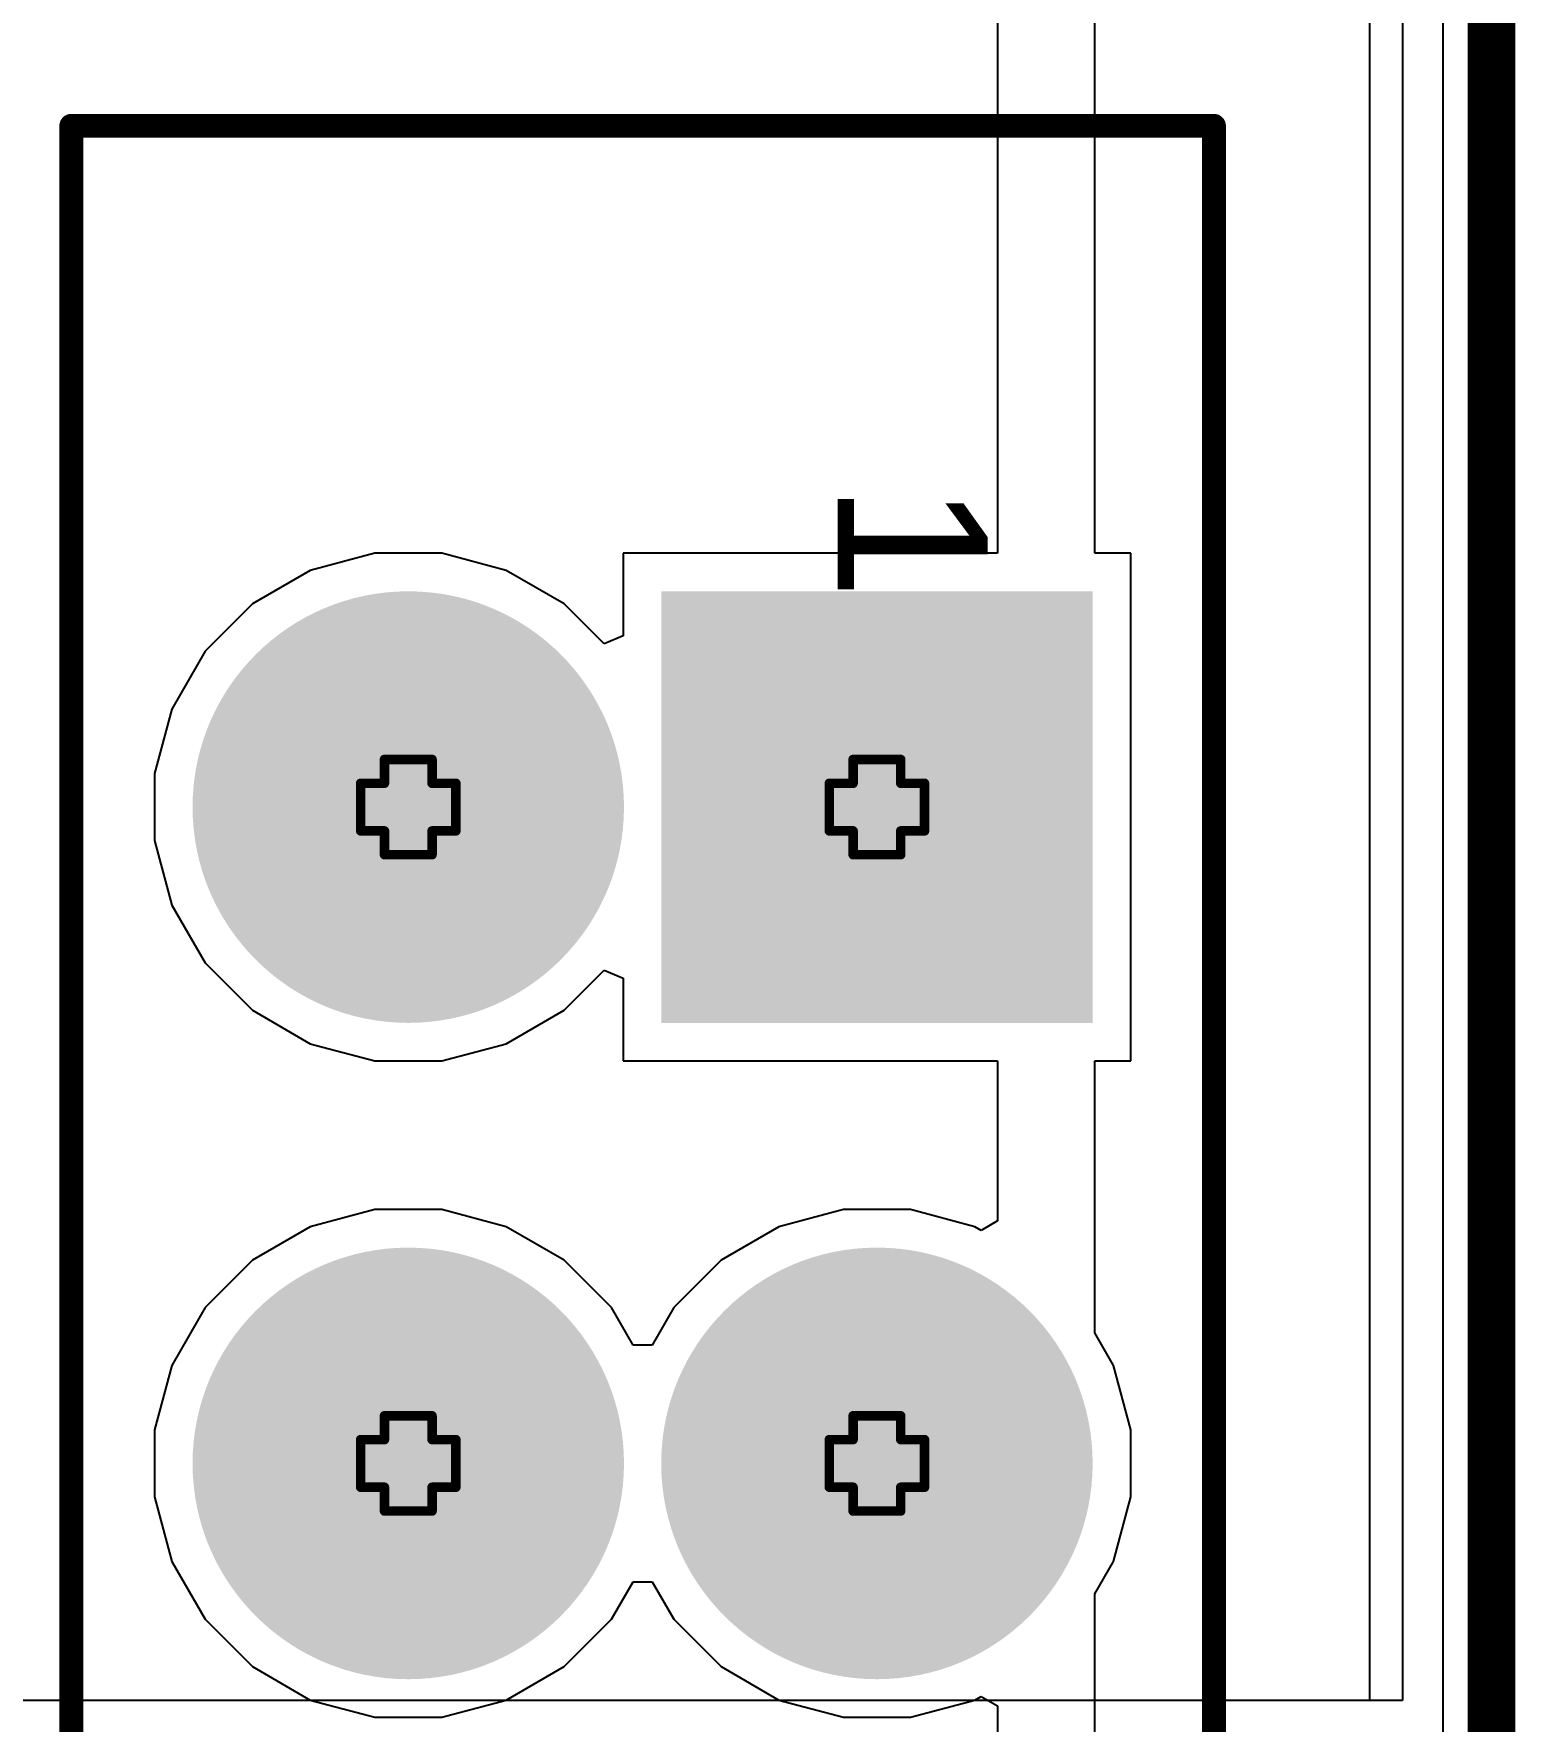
# Model space of a CAD drawing. Header units: inches. Extents: x -4 to 5258, y -4 to 5281.
# Drawn here: x 138.21 to 146.12, y 52.46 to 61.46 of the extents above; entities that cross this region are included whole.
import ezdxf

# ---------------------------------------------------------------- set-up
doc = ezdxf.new("R2010")
doc.units = ezdxf.units.IN
for name, color, linetype in [('Board Outline', 216, 'Continuous'), ('Bottom Layer', 5, 'Continuous'), ('Bottom Solder', 6, 'Continuous'), ('Drill Drawing', 1, 'Continuous'), ('Layer 1', 16, 'Continuous'), ('Layer 2', 76, 'Continuous'), ('Multi-Layer', 9, 'Continuous'), ('Pad Holes', 156, 'Continuous'), ('Top Layer', 1, 'Continuous'), ('Top Overlay', 2, 'Continuous'), ('Top Solder', 216, 'Continuous')]:
    doc.layers.add(name, color=color, linetype=linetype)
doc.styles.add('Arial', font='', dxfattribs={"height": 0.2})
doc.styles.get('Arial').set_extended_font_data('Arial')

# ---------------------------------------------------------------- blocks, each defined once
blk = doc.blocks.new('178_6165_0002_217')
at = {"layer": 'Bottom Layer'}
blk.add_hatch(color=5, dxfattribs=at).paths.add_polyline_path([(-7.5, 2.3501), (-5.3, 2.3501), (-5.3, 0.1501), (-7.5, 0.1501)])
h = blk.add_hatch(color=5, dxfattribs=at)
edge = h.paths.add_edge_path()
edge.add_arc((-2.8999, 1.2501), 1.1, 0, 360)
h = blk.add_hatch(color=5, dxfattribs=at)
edge = h.paths.add_edge_path()
edge.add_arc((-6.4, -1.2501), 1.1, 0, 360)
h = blk.add_hatch(color=5, dxfattribs=at)
edge = h.paths.add_edge_path()
edge.add_arc((-2.8999, -1.2501), 1.1, 0, 360)
at = {"layer": 'Bottom Solder'}
blk.add_hatch(color=6, dxfattribs=at).paths.add_polyline_path([(-7.5508, 2.4009), (-5.2492, 2.4009), (-5.2492, 0.0993), (-7.5508, 0.0993)])
h = blk.add_hatch(color=6, dxfattribs=at)
edge = h.paths.add_edge_path()
edge.add_arc((-2.8999, 1.2501), 1.1508, 0, 360)
h = blk.add_hatch(color=6, dxfattribs=at)
edge = h.paths.add_edge_path()
edge.add_arc((-6.4, -1.2501), 1.1508, 0, 360)
h = blk.add_hatch(color=6, dxfattribs=at)
edge = h.paths.add_edge_path()
edge.add_arc((-2.8999, -1.2501), 1.1508, 0, 360)
at = {"layer": 'Layer 1'}
blk.add_hatch(color=16, dxfattribs=at).paths.add_polyline_path([(-7.5, 2.3501), (-5.3, 2.3501), (-5.3, 0.1501), (-7.5, 0.1501)])
h = blk.add_hatch(color=16, dxfattribs=at)
edge = h.paths.add_edge_path()
edge.add_arc((-2.8999, 1.2501), 1.1, 0, 360)
h = blk.add_hatch(color=16, dxfattribs=at)
edge = h.paths.add_edge_path()
edge.add_arc((-6.4, -1.2501), 1.1, 0, 360)
h = blk.add_hatch(color=16, dxfattribs=at)
edge = h.paths.add_edge_path()
edge.add_arc((-2.8999, -1.2501), 1.1, 0, 360)
at = {"layer": 'Layer 2'}
blk.add_hatch(color=76, dxfattribs=at).paths.add_polyline_path([(-7.5, 2.3501), (-5.3, 2.3501), (-5.3, 0.1501), (-7.5, 0.1501)])
h = blk.add_hatch(color=76, dxfattribs=at)
edge = h.paths.add_edge_path()
edge.add_arc((-2.8999, 1.2501), 1.1, 0, 360)
h = blk.add_hatch(color=76, dxfattribs=at)
edge = h.paths.add_edge_path()
edge.add_arc((-6.4, -1.2501), 1.1, 0, 360)
h = blk.add_hatch(color=76, dxfattribs=at)
edge = h.paths.add_edge_path()
edge.add_arc((-2.8999, -1.2501), 1.1, 0, 360)
at = {"layer": 'Multi-Layer'}
blk.add_hatch(color=9, dxfattribs=at).paths.add_polyline_path([(-7.5, 2.3501), (-5.3, 2.3501), (-5.3, 0.1501), (-7.5, 0.1501)])
h = blk.add_hatch(color=9, dxfattribs=at)
edge = h.paths.add_edge_path()
edge.add_arc((-2.8999, 1.2501), 1.1, 0, 360)
h = blk.add_hatch(color=9, dxfattribs=at)
edge = h.paths.add_edge_path()
edge.add_arc((-6.4, -1.2501), 1.1, 0, 360)
h = blk.add_hatch(color=9, dxfattribs=at)
edge = h.paths.add_edge_path()
edge.add_arc((-2.8999, -1.2501), 1.1, 0, 360)
at = {"layer": 'Pad Holes'}
h = blk.add_hatch(color=7, dxfattribs=at)
edge = h.paths.add_edge_path()
edge.add_arc((-6.4, 1.2501), 0.75, 0, 360)
h = blk.add_hatch(color=7, dxfattribs=at)
edge = h.paths.add_edge_path()
edge.add_arc((-2.8999, 1.2501), 0.75, 0, 360)
h = blk.add_hatch(color=7, dxfattribs=at)
edge = h.paths.add_edge_path()
edge.add_arc((-6.4, -1.2501), 0.75, 0, 360)
h = blk.add_hatch(color=7, dxfattribs=at)
edge = h.paths.add_edge_path()
edge.add_arc((-2.8999, -1.2501), 0.75, 0, 360)
at = {"layer": 'Top Layer'}
blk.add_hatch(color=1, dxfattribs=at).paths.add_polyline_path([(-7.5, 2.3501), (-5.3, 2.3501), (-5.3, 0.1501), (-7.5, 0.1501)])
h = blk.add_hatch(color=1, dxfattribs=at)
edge = h.paths.add_edge_path()
edge.add_arc((-2.8999, 1.2501), 1.1, 0, 360)
h = blk.add_hatch(color=1, dxfattribs=at)
edge = h.paths.add_edge_path()
edge.add_arc((-6.4, -1.2501), 1.1, 0, 360)
h = blk.add_hatch(color=1, dxfattribs=at)
edge = h.paths.add_edge_path()
edge.add_arc((-2.8999, -1.2501), 1.1, 0, 360)
at = {"layer": 'Top Solder'}
blk.add_hatch(color=216, dxfattribs=at).paths.add_polyline_path([(-7.5508, 2.4009), (-5.2492, 2.4009), (-5.2492, 0.0993), (-7.5508, 0.0993)])
h = blk.add_hatch(color=216, dxfattribs=at)
edge = h.paths.add_edge_path()
edge.add_arc((-2.8999, 1.2501), 1.1508, 0, 360)
h = blk.add_hatch(color=216, dxfattribs=at)
edge = h.paths.add_edge_path()
edge.add_arc((-6.4, -1.2501), 1.1508, 0, 360)
h = blk.add_hatch(color=216, dxfattribs=at)
edge = h.paths.add_edge_path()
edge.add_arc((-2.8999, -1.2501), 1.1508, 0, 360)
at = {"layer": 'Top Overlay'}
for points in [[(10.033, 3.0481, 0.127, 0.127, 0), (-10.033, 3.0481, 0.127, 0.127, 0)], [(-10.033, -3.0479, 0.127, 0.127, 0), (-10.033, 3.0481, 0.127, 0.127, 0)], [(10.033, -3.0479, 0.127, 0.127, 0), (-10.033, -3.0479, 0.127, 0.127, 0)]]:
    blk.add_lwpolyline(points, format="xyseb", dxfattribs=at)
for points in [[(-10.0648, 3.0481, 0.0635, 0.0635, 1), (-10.0013, 3.0481, 0.0635, 0.0635, 1)], [(-10.0648, 3.0481, 0.0635, 0.0635, 1), (-10.0013, 3.0481, 0.0635, 0.0635, 1)], [(-10.0648, -3.0479, 0.0635, 0.0635, 1), (-10.0013, -3.0479, 0.0635, 0.0635, 1)], [(-10.0648, -3.0479, 0.0635, 0.0635, 1), (-10.0013, -3.0479, 0.0635, 0.0635, 1)]]:
    blk.add_lwpolyline(points, format="xyseb", close=True, dxfattribs=at)
at = {"layer": 'Top Overlay', "style": 'Arial'}
blk.add_text('1', height=0.8, dxfattribs=at).set_placement((-8.128, 1.0414))

msp = doc.modelspace()

# ---------------------------------------------------------------- linework, layer by layer
at = {"layer": 'Board Outline'}
msp.add_lwpolyline([(145.9907, -3.9907, 0.254, 0.254, 0), (145.9907, 106.0093, 0.254, 0.254, 0)], format="xyseb", dxfattribs=at)
at = {"layer": 'Bottom Layer'}
for p, q in [((145.3397, 79.371), (145.3397, 52.5679)), ((145.3397, 52.5679), (126.6782, 52.5679))]:
    msp.add_line(p, q, dxfattribs=at)
at = {"layer": 'Drill Drawing'}
for points in [[(140.0852, 57.4584, 0.0508, 0.0508, 0), (140.0852, 57.5854, 0.0508, 0.0508, 0)], [(140.0852, 57.5854, 0.0508, 0.0508, 0), (140.3392, 57.5854, 0.0508, 0.0508, 0)], [(140.3392, 57.4584, 0.0508, 0.0508, 0), (140.3392, 57.5854, 0.0508, 0.0508, 0)], [(142.5853, 57.4584, 0.0508, 0.0508, 0), (142.5853, 57.5854, 0.0508, 0.0508, 0)], [(142.5853, 57.5854, 0.0508, 0.0508, 0), (142.8393, 57.5854, 0.0508, 0.0508, 0)], [(142.8393, 57.4584, 0.0508, 0.0508, 0), (142.8393, 57.5854, 0.0508, 0.0508, 0)], [(139.9582, 57.2044, 0.0508, 0.0508, 0), (139.9582, 57.4584, 0.0508, 0.0508, 0)], [(139.9582, 57.4584, 0.0508, 0.0508, 0), (140.0852, 57.4584, 0.0508, 0.0508, 0)], [(140.3392, 57.4584, 0.0508, 0.0508, 0), (140.4662, 57.4584, 0.0508, 0.0508, 0)], [(140.4662, 57.2044, 0.0508, 0.0508, 0), (140.4662, 57.4584, 0.0508, 0.0508, 0)], [(142.4583, 57.2044, 0.0508, 0.0508, 0), (142.4583, 57.4584, 0.0508, 0.0508, 0)], [(142.4583, 57.4584, 0.0508, 0.0508, 0), (142.5853, 57.4584, 0.0508, 0.0508, 0)], [(142.8393, 57.4584, 0.0508, 0.0508, 0), (142.9663, 57.4584, 0.0508, 0.0508, 0)], [(142.9663, 57.2044, 0.0508, 0.0508, 0), (142.9663, 57.4584, 0.0508, 0.0508, 0)], [(139.9582, 57.2044, 0.0508, 0.0508, 0), (140.0852, 57.2044, 0.0508, 0.0508, 0)], [(140.0852, 57.0774, 0.0508, 0.0508, 0), (140.0852, 57.2044, 0.0508, 0.0508, 0)], [(140.3392, 57.2044, 0.0508, 0.0508, 0), (140.4662, 57.2044, 0.0508, 0.0508, 0)], [(140.3392, 57.0774, 0.0508, 0.0508, 0), (140.3392, 57.2044, 0.0508, 0.0508, 0)], [(142.4583, 57.2044, 0.0508, 0.0508, 0), (142.5853, 57.2044, 0.0508, 0.0508, 0)], [(142.5853, 57.0774, 0.0508, 0.0508, 0), (142.5853, 57.2044, 0.0508, 0.0508, 0)], [(142.8393, 57.2044, 0.0508, 0.0508, 0), (142.9663, 57.2044, 0.0508, 0.0508, 0)], [(142.8393, 57.0774, 0.0508, 0.0508, 0), (142.8393, 57.2044, 0.0508, 0.0508, 0)], [(140.0852, 57.0774, 0.0508, 0.0508, 0), (140.3392, 57.0774, 0.0508, 0.0508, 0)], [(142.5853, 57.0774, 0.0508, 0.0508, 0), (142.8393, 57.0774, 0.0508, 0.0508, 0)], [(140.0852, 53.9583, 0.0508, 0.0508, 0), (140.0852, 54.0853, 0.0508, 0.0508, 0)], [(140.0852, 54.0853, 0.0508, 0.0508, 0), (140.3392, 54.0853, 0.0508, 0.0508, 0)], [(140.3392, 53.9583, 0.0508, 0.0508, 0), (140.3392, 54.0853, 0.0508, 0.0508, 0)], [(142.5853, 53.9583, 0.0508, 0.0508, 0), (142.5853, 54.0853, 0.0508, 0.0508, 0)], [(142.5853, 54.0853, 0.0508, 0.0508, 0), (142.8393, 54.0853, 0.0508, 0.0508, 0)], [(142.8393, 53.9583, 0.0508, 0.0508, 0), (142.8393, 54.0853, 0.0508, 0.0508, 0)], [(139.9582, 53.7043, 0.0508, 0.0508, 0), (139.9582, 53.9583, 0.0508, 0.0508, 0)], [(139.9582, 53.9583, 0.0508, 0.0508, 0), (140.0852, 53.9583, 0.0508, 0.0508, 0)], [(140.3392, 53.9583, 0.0508, 0.0508, 0), (140.4662, 53.9583, 0.0508, 0.0508, 0)], [(140.4662, 53.7043, 0.0508, 0.0508, 0), (140.4662, 53.9583, 0.0508, 0.0508, 0)], [(142.4583, 53.7043, 0.0508, 0.0508, 0), (142.4583, 53.9583, 0.0508, 0.0508, 0)], [(142.4583, 53.9583, 0.0508, 0.0508, 0), (142.5853, 53.9583, 0.0508, 0.0508, 0)], [(142.8393, 53.9583, 0.0508, 0.0508, 0), (142.9663, 53.9583, 0.0508, 0.0508, 0)], [(142.9663, 53.7043, 0.0508, 0.0508, 0), (142.9663, 53.9583, 0.0508, 0.0508, 0)], [(139.9582, 53.7043, 0.0508, 0.0508, 0), (140.0852, 53.7043, 0.0508, 0.0508, 0)], [(140.0852, 53.5773, 0.0508, 0.0508, 0), (140.0852, 53.7043, 0.0508, 0.0508, 0)], [(140.3392, 53.7043, 0.0508, 0.0508, 0), (140.4662, 53.7043, 0.0508, 0.0508, 0)], [(140.3392, 53.5773, 0.0508, 0.0508, 0), (140.3392, 53.7043, 0.0508, 0.0508, 0)], [(142.4583, 53.7043, 0.0508, 0.0508, 0), (142.5853, 53.7043, 0.0508, 0.0508, 0)], [(142.5853, 53.5773, 0.0508, 0.0508, 0), (142.5853, 53.7043, 0.0508, 0.0508, 0)], [(142.8393, 53.7043, 0.0508, 0.0508, 0), (142.9663, 53.7043, 0.0508, 0.0508, 0)], [(142.8393, 53.5773, 0.0508, 0.0508, 0), (142.8393, 53.7043, 0.0508, 0.0508, 0)], [(140.0852, 53.5773, 0.0508, 0.0508, 0), (140.3392, 53.5773, 0.0508, 0.0508, 0)], [(142.5853, 53.5773, 0.0508, 0.0508, 0), (142.8393, 53.5773, 0.0508, 0.0508, 0)]]:
    msp.add_lwpolyline(points, format="xyseb", dxfattribs=at)
for points in [[(140.0725, 57.5854, 0.0254, 0.0254, 1), (140.0979, 57.5854, 0.0254, 0.0254, 1)], [(140.0725, 57.5854, 0.0254, 0.0254, 1), (140.0979, 57.5854, 0.0254, 0.0254, 1)], [(140.3265, 57.5854, 0.0254, 0.0254, 1), (140.3519, 57.5854, 0.0254, 0.0254, 1)], [(140.3265, 57.5854, 0.0254, 0.0254, 1), (140.3519, 57.5854, 0.0254, 0.0254, 1)], [(142.5726, 57.5854, 0.0254, 0.0254, 1), (142.598, 57.5854, 0.0254, 0.0254, 1)], [(142.5726, 57.5854, 0.0254, 0.0254, 1), (142.598, 57.5854, 0.0254, 0.0254, 1)], [(142.8266, 57.5854, 0.0254, 0.0254, 1), (142.852, 57.5854, 0.0254, 0.0254, 1)], [(142.8266, 57.5854, 0.0254, 0.0254, 1), (142.852, 57.5854, 0.0254, 0.0254, 1)], [(139.9455, 57.4584, 0.0254, 0.0254, 1), (139.9709, 57.4584, 0.0254, 0.0254, 1)], [(139.9455, 57.4584, 0.0254, 0.0254, 1), (139.9709, 57.4584, 0.0254, 0.0254, 1)], [(140.0725, 57.4584, 0.0254, 0.0254, 1), (140.0979, 57.4584, 0.0254, 0.0254, 1)], [(140.0725, 57.4584, 0.0254, 0.0254, 1), (140.0979, 57.4584, 0.0254, 0.0254, 1)], [(140.3265, 57.4584, 0.0254, 0.0254, 1), (140.3519, 57.4584, 0.0254, 0.0254, 1)], [(140.3265, 57.4584, 0.0254, 0.0254, 1), (140.3519, 57.4584, 0.0254, 0.0254, 1)], [(140.4535, 57.4584, 0.0254, 0.0254, 1), (140.4789, 57.4584, 0.0254, 0.0254, 1)], [(140.4535, 57.4584, 0.0254, 0.0254, 1), (140.4789, 57.4584, 0.0254, 0.0254, 1)], [(142.4456, 57.4584, 0.0254, 0.0254, 1), (142.471, 57.4584, 0.0254, 0.0254, 1)], [(142.4456, 57.4584, 0.0254, 0.0254, 1), (142.471, 57.4584, 0.0254, 0.0254, 1)], [(142.5726, 57.4584, 0.0254, 0.0254, 1), (142.598, 57.4584, 0.0254, 0.0254, 1)], [(142.5726, 57.4584, 0.0254, 0.0254, 1), (142.598, 57.4584, 0.0254, 0.0254, 1)], [(142.8266, 57.4584, 0.0254, 0.0254, 1), (142.852, 57.4584, 0.0254, 0.0254, 1)], [(142.8266, 57.4584, 0.0254, 0.0254, 1), (142.852, 57.4584, 0.0254, 0.0254, 1)], [(142.9536, 57.4584, 0.0254, 0.0254, 1), (142.979, 57.4584, 0.0254, 0.0254, 1)], [(142.9536, 57.4584, 0.0254, 0.0254, 1), (142.979, 57.4584, 0.0254, 0.0254, 1)], [(139.9455, 57.2044, 0.0254, 0.0254, 1), (139.9709, 57.2044, 0.0254, 0.0254, 1)], [(139.9455, 57.2044, 0.0254, 0.0254, 1), (139.9709, 57.2044, 0.0254, 0.0254, 1)], [(140.0725, 57.2044, 0.0254, 0.0254, 1), (140.0979, 57.2044, 0.0254, 0.0254, 1)], [(140.0725, 57.2044, 0.0254, 0.0254, 1), (140.0979, 57.2044, 0.0254, 0.0254, 1)], [(140.3265, 57.2044, 0.0254, 0.0254, 1), (140.3519, 57.2044, 0.0254, 0.0254, 1)], [(140.3265, 57.2044, 0.0254, 0.0254, 1), (140.3519, 57.2044, 0.0254, 0.0254, 1)], [(140.4535, 57.2044, 0.0254, 0.0254, 1), (140.4789, 57.2044, 0.0254, 0.0254, 1)], [(140.4535, 57.2044, 0.0254, 0.0254, 1), (140.4789, 57.2044, 0.0254, 0.0254, 1)], [(142.4456, 57.2044, 0.0254, 0.0254, 1), (142.471, 57.2044, 0.0254, 0.0254, 1)], [(142.4456, 57.2044, 0.0254, 0.0254, 1), (142.471, 57.2044, 0.0254, 0.0254, 1)], [(142.5726, 57.2044, 0.0254, 0.0254, 1), (142.598, 57.2044, 0.0254, 0.0254, 1)], [(142.5726, 57.2044, 0.0254, 0.0254, 1), (142.598, 57.2044, 0.0254, 0.0254, 1)], [(142.8266, 57.2044, 0.0254, 0.0254, 1), (142.852, 57.2044, 0.0254, 0.0254, 1)], [(142.8266, 57.2044, 0.0254, 0.0254, 1), (142.852, 57.2044, 0.0254, 0.0254, 1)], [(142.9536, 57.2044, 0.0254, 0.0254, 1), (142.979, 57.2044, 0.0254, 0.0254, 1)], [(142.9536, 57.2044, 0.0254, 0.0254, 1), (142.979, 57.2044, 0.0254, 0.0254, 1)], [(140.0725, 57.0774, 0.0254, 0.0254, 1), (140.0979, 57.0774, 0.0254, 0.0254, 1)], [(140.0725, 57.0774, 0.0254, 0.0254, 1), (140.0979, 57.0774, 0.0254, 0.0254, 1)], [(140.3265, 57.0774, 0.0254, 0.0254, 1), (140.3519, 57.0774, 0.0254, 0.0254, 1)], [(140.3265, 57.0774, 0.0254, 0.0254, 1), (140.3519, 57.0774, 0.0254, 0.0254, 1)], [(142.5726, 57.0774, 0.0254, 0.0254, 1), (142.598, 57.0774, 0.0254, 0.0254, 1)], [(142.5726, 57.0774, 0.0254, 0.0254, 1), (142.598, 57.0774, 0.0254, 0.0254, 1)], [(142.8266, 57.0774, 0.0254, 0.0254, 1), (142.852, 57.0774, 0.0254, 0.0254, 1)], [(142.8266, 57.0774, 0.0254, 0.0254, 1), (142.852, 57.0774, 0.0254, 0.0254, 1)], [(140.0725, 54.0853, 0.0254, 0.0254, 1), (140.0979, 54.0853, 0.0254, 0.0254, 1)], [(140.0725, 54.0853, 0.0254, 0.0254, 1), (140.0979, 54.0853, 0.0254, 0.0254, 1)], [(140.3265, 54.0853, 0.0254, 0.0254, 1), (140.3519, 54.0853, 0.0254, 0.0254, 1)], [(140.3265, 54.0853, 0.0254, 0.0254, 1), (140.3519, 54.0853, 0.0254, 0.0254, 1)], [(142.5726, 54.0853, 0.0254, 0.0254, 1), (142.598, 54.0853, 0.0254, 0.0254, 1)], [(142.5726, 54.0853, 0.0254, 0.0254, 1), (142.598, 54.0853, 0.0254, 0.0254, 1)], [(142.8266, 54.0853, 0.0254, 0.0254, 1), (142.852, 54.0853, 0.0254, 0.0254, 1)], [(142.8266, 54.0853, 0.0254, 0.0254, 1), (142.852, 54.0853, 0.0254, 0.0254, 1)], [(139.9455, 53.9583, 0.0254, 0.0254, 1), (139.9709, 53.9583, 0.0254, 0.0254, 1)], [(139.9455, 53.9583, 0.0254, 0.0254, 1), (139.9709, 53.9583, 0.0254, 0.0254, 1)], [(140.0725, 53.9583, 0.0254, 0.0254, 1), (140.0979, 53.9583, 0.0254, 0.0254, 1)], [(140.0725, 53.9583, 0.0254, 0.0254, 1), (140.0979, 53.9583, 0.0254, 0.0254, 1)], [(140.3265, 53.9583, 0.0254, 0.0254, 1), (140.3519, 53.9583, 0.0254, 0.0254, 1)], [(140.3265, 53.9583, 0.0254, 0.0254, 1), (140.3519, 53.9583, 0.0254, 0.0254, 1)], [(140.4535, 53.9583, 0.0254, 0.0254, 1), (140.4789, 53.9583, 0.0254, 0.0254, 1)], [(140.4535, 53.9583, 0.0254, 0.0254, 1), (140.4789, 53.9583, 0.0254, 0.0254, 1)], [(142.4456, 53.9583, 0.0254, 0.0254, 1), (142.471, 53.9583, 0.0254, 0.0254, 1)], [(142.4456, 53.9583, 0.0254, 0.0254, 1), (142.471, 53.9583, 0.0254, 0.0254, 1)], [(142.5726, 53.9583, 0.0254, 0.0254, 1), (142.598, 53.9583, 0.0254, 0.0254, 1)], [(142.5726, 53.9583, 0.0254, 0.0254, 1), (142.598, 53.9583, 0.0254, 0.0254, 1)], [(142.8266, 53.9583, 0.0254, 0.0254, 1), (142.852, 53.9583, 0.0254, 0.0254, 1)], [(142.8266, 53.9583, 0.0254, 0.0254, 1), (142.852, 53.9583, 0.0254, 0.0254, 1)], [(142.9536, 53.9583, 0.0254, 0.0254, 1), (142.979, 53.9583, 0.0254, 0.0254, 1)], [(142.9536, 53.9583, 0.0254, 0.0254, 1), (142.979, 53.9583, 0.0254, 0.0254, 1)], [(139.9455, 53.7043, 0.0254, 0.0254, 1), (139.9709, 53.7043, 0.0254, 0.0254, 1)], [(139.9455, 53.7043, 0.0254, 0.0254, 1), (139.9709, 53.7043, 0.0254, 0.0254, 1)], [(140.0725, 53.7043, 0.0254, 0.0254, 1), (140.0979, 53.7043, 0.0254, 0.0254, 1)], [(140.0725, 53.7043, 0.0254, 0.0254, 1), (140.0979, 53.7043, 0.0254, 0.0254, 1)], [(140.3265, 53.7043, 0.0254, 0.0254, 1), (140.3519, 53.7043, 0.0254, 0.0254, 1)], [(140.3265, 53.7043, 0.0254, 0.0254, 1), (140.3519, 53.7043, 0.0254, 0.0254, 1)], [(140.4535, 53.7043, 0.0254, 0.0254, 1), (140.4789, 53.7043, 0.0254, 0.0254, 1)], [(140.4535, 53.7043, 0.0254, 0.0254, 1), (140.4789, 53.7043, 0.0254, 0.0254, 1)], [(142.4456, 53.7043, 0.0254, 0.0254, 1), (142.471, 53.7043, 0.0254, 0.0254, 1)], [(142.4456, 53.7043, 0.0254, 0.0254, 1), (142.471, 53.7043, 0.0254, 0.0254, 1)], [(142.5726, 53.7043, 0.0254, 0.0254, 1), (142.598, 53.7043, 0.0254, 0.0254, 1)], [(142.5726, 53.7043, 0.0254, 0.0254, 1), (142.598, 53.7043, 0.0254, 0.0254, 1)], [(142.8266, 53.7043, 0.0254, 0.0254, 1), (142.852, 53.7043, 0.0254, 0.0254, 1)], [(142.8266, 53.7043, 0.0254, 0.0254, 1), (142.852, 53.7043, 0.0254, 0.0254, 1)], [(142.9536, 53.7043, 0.0254, 0.0254, 1), (142.979, 53.7043, 0.0254, 0.0254, 1)], [(142.9536, 53.7043, 0.0254, 0.0254, 1), (142.979, 53.7043, 0.0254, 0.0254, 1)], [(140.0725, 53.5773, 0.0254, 0.0254, 1), (140.0979, 53.5773, 0.0254, 0.0254, 1)], [(140.0725, 53.5773, 0.0254, 0.0254, 1), (140.0979, 53.5773, 0.0254, 0.0254, 1)], [(140.3265, 53.5773, 0.0254, 0.0254, 1), (140.3519, 53.5773, 0.0254, 0.0254, 1)], [(140.3265, 53.5773, 0.0254, 0.0254, 1), (140.3519, 53.5773, 0.0254, 0.0254, 1)], [(142.5726, 53.5773, 0.0254, 0.0254, 1), (142.598, 53.5773, 0.0254, 0.0254, 1)], [(142.5726, 53.5773, 0.0254, 0.0254, 1), (142.598, 53.5773, 0.0254, 0.0254, 1)], [(142.8266, 53.5773, 0.0254, 0.0254, 1), (142.852, 53.5773, 0.0254, 0.0254, 1)], [(142.8266, 53.5773, 0.0254, 0.0254, 1), (142.852, 53.5773, 0.0254, 0.0254, 1)]]:
    msp.add_lwpolyline(points, format="xyseb", close=True, dxfattribs=at)
at = {"layer": 'Layer 1'}
for p, q in [((145.7317, 105.7504), (145.7317, -3.7317)), ((143.874, 58.6854), (143.874, 96.7757)), ((143.356, 92.6636), (143.356, 58.6854)), ((140.0339, 58.6854), (139.6896, 58.5932)), ((140.3905, 58.6854), (140.0339, 58.6854)), ((140.7348, 58.5932), (140.3905, 58.6854)), ((143.356, 58.6854), (141.3583, 58.6854)), ((141.3583, 58.6854), (141.3583, 58.2438)), ((144.0663, 58.6854), (143.874, 58.6854)), ((144.0663, 55.9774), (144.0663, 58.6854)), ((139.6896, 58.5932), (139.3808, 58.4149)), ((141.0436, 58.4149), (140.7348, 58.5932)), ((139.3808, 58.4149), (139.1287, 58.1628)), ((141.2567, 58.2018), (141.0436, 58.4149)), ((141.3583, 58.2438), (141.2567, 58.2018)), ((139.1287, 58.1628), (138.9505, 57.8541)), ((138.9505, 57.8541), (138.8582, 57.5097)), ((138.8582, 57.5097), (138.8582, 57.1532)), ((138.8582, 57.1532), (138.9505, 56.8088)), ((138.9505, 56.8088), (139.1287, 56.5001)), ((139.1287, 56.5001), (139.3808, 56.248)), ((141.0436, 56.248), (141.2567, 56.4611)), ((141.2567, 56.4611), (141.3583, 56.419)), ((141.3583, 56.419), (141.3583, 55.9774)), ((139.3808, 56.248), (139.6896, 56.0697)), ((140.7348, 56.0697), (141.0436, 56.248)), ((139.6896, 56.0697), (140.0339, 55.9774)), ((140.3905, 55.9774), (140.7348, 56.0697)), ((140.0339, 55.9774), (140.3905, 55.9774)), ((141.3583, 55.9774), (143.356, 55.9774)), ((143.356, 55.9774), (143.356, 55.1247)), ((143.874, 54.5273), (143.874, 55.9774)), ((143.874, 55.9774), (144.0663, 55.9774)), ((140.0339, 55.1853), (139.6896, 55.093)), ((140.3905, 55.1853), (140.0339, 55.1853)), ((140.7348, 55.093), (140.3905, 55.1853)), ((142.5341, 55.1853), (142.1897, 55.093)), ((142.8906, 55.1853), (142.5341, 55.1853)), ((143.235, 55.093), (142.8906, 55.1853)), ((139.6896, 55.093), (139.3808, 54.9148)), ((141.0436, 54.9148), (140.7348, 55.093)), ((142.1897, 55.093), (141.881, 54.9148)), ((143.268, 55.0739), (143.235, 55.093)), ((143.356, 55.1247), (143.268, 55.0739)), ((139.3808, 54.9148), (139.1287, 54.6627)), ((141.2957, 54.6627), (141.0436, 54.9148)), ((141.881, 54.9148), (141.6289, 54.6627)), ((139.1287, 54.6627), (138.9505, 54.3539)), ((141.4115, 54.4621), (141.2957, 54.6627)), ((141.6289, 54.6627), (141.5131, 54.4621)), ((141.5131, 54.4621), (141.4115, 54.4621)), ((143.9741, 54.3539), (143.874, 54.5273)), ((138.9505, 54.3539), (138.8582, 54.0096)), ((144.0663, 54.0096), (143.9741, 54.3539)), ((138.8582, 54.0096), (138.8582, 53.6531)), ((144.0663, 53.6531), (144.0663, 54.0096)), ((138.8582, 53.6531), (138.9505, 53.3087)), ((143.9741, 53.3087), (144.0663, 53.6531)), ((138.9505, 53.3087), (139.1287, 52.9999)), ((143.874, 53.1353), (143.9741, 53.3087)), ((141.2957, 52.9999), (141.4115, 53.2005)), ((141.4115, 53.2005), (141.5131, 53.2005)), ((141.5131, 53.2005), (141.6289, 52.9999)), ((143.874, 48.7274), (143.874, 53.1353)), ((139.1287, 52.9999), (139.3808, 52.7478)), ((141.0436, 52.7478), (141.2957, 52.9999)), ((141.6289, 52.9999), (141.881, 52.7478)), ((139.3808, 52.7478), (139.6896, 52.5696)), ((140.7348, 52.5696), (141.0436, 52.7478)), ((141.881, 52.7478), (142.1897, 52.5696)), ((139.6896, 52.5696), (140.0339, 52.4773)), ((140.3905, 52.4773), (140.7348, 52.5696)), ((142.1897, 52.5696), (142.5341, 52.4773)), ((142.8906, 52.4773), (143.235, 52.5696)), ((143.235, 52.5696), (143.268, 52.5887)), ((143.268, 52.5887), (143.356, 52.5379)), ((140.0339, 52.4773), (140.3905, 52.4773)), ((142.5341, 52.4773), (142.8906, 52.4773)), ((143.356, 52.5379), (143.356, 49.3249))]:
    msp.add_line(p, q, dxfattribs=at)
at = {"layer": 'Top Layer'}
for p, q in [((145.5153, 64.9495), (145.5153, 52.5679)), ((145.5153, 52.5679), (122.9674, 52.5679))]:
    msp.add_line(p, q, dxfattribs=at)

# ---------------------------------------------------------------- block references
at = {"rotation": 270}
msp.add_blockref('178_6165_0002_217', (141.4623, 50.9314), dxfattribs=at)

doc.saveas('drawing.dxf')
